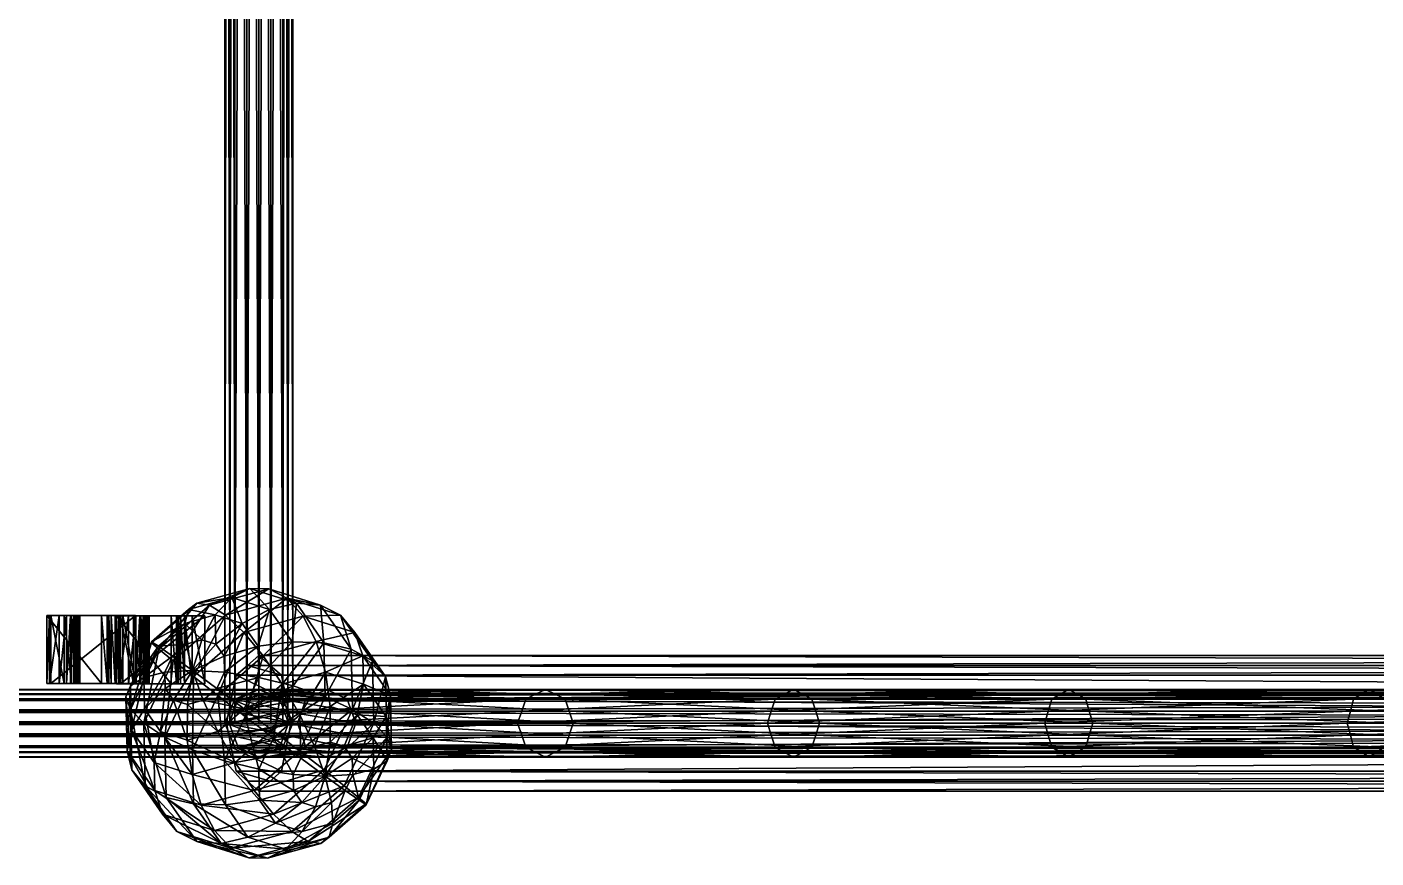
# Model space of a CAD drawing. Extents: x -12 to 200, y -2 to 100.
# Drawn here: x 11.5 to 31.38, y -1.99 to 10.26 of the extents above; entities that cross this region are included whole.
import ezdxf

# ---------------------------------------------------------------- set-up
doc = ezdxf.new("R2010")
doc.units = 0
doc.header["$MEASUREMENT"] = 0
for name, color, linetype in [('3õ', 7, 'CONTINUOUS'), ('DEFAULT', 7, 'CONTINUOUS'), ('´\xad.¯‗\xadÕþÛÓ', 7, 'CONTINUOUS'), ('´\xad.Ù¾¸Þ', 7, 'CONTINUOUS'), ('´\xad.‗.1', 7, 'CONTINUOUS'), ('´\xad.‗\xadÓÕÛ‗¯\xad.', 7, 'CONTINUOUS'), ('ÙÞÝ.±Ô\xa0þÞ', 7, 'CONTINUOUS'), ('ÙÞÝ_±Ô└┬5', 7, 'CONTINUOUS')]:
    doc.layers.add(name, color=color, linetype=linetype)

# ---------------------------------------------------------------- blocks, each defined once
blk = doc.blocks.new('3õG3')
at = {"layer": '3õ', "color": 18}
mesh = blk.add_polyface(dxfattribs=at)
corners = [(12.817, 1.582, 93.367), (13.623, 1.582, 92.974), (13.703, 1.582, 92.974), (13.703, 1.582, 95.769), (13.709, 1.582, 95.995), (13.727, 1.582, 96.116), (13.762, 1.582, 96.176), (13.823, 1.582, 96.221), (13.934, 1.582, 96.249), (14.121, 1.582, 96.262), (14.121, 1.582, 96.353), (12.876, 1.582, 96.353), (12.876, 1.582, 96.262), (13.069, 1.582, 96.25), (13.179, 1.582, 96.222), (13.237, 1.582, 96.18), (13.274, 1.582, 96.127), (13.294, 1.582, 96.007), (13.301, 1.582, 95.769), (13.301, 1.582, 93.982), (13.295, 1.582, 93.685), (13.276, 1.582, 93.518), (13.252, 1.582, 93.45), (13.214, 1.582, 93.403), (13.164, 1.582, 93.376), (13.105, 1.582, 93.367), (12.997, 1.582, 93.386), (12.854, 1.582, 93.442), (12.817, 0.582, 93.367), (13.623, 0.582, 92.974), (13.703, 0.582, 92.974), (13.703, 0.582, 95.769), (13.709, 0.582, 95.995), (13.727, 0.582, 96.116), (13.762, 0.582, 96.176), (13.823, 0.582, 96.221), (13.934, 0.582, 96.249), (14.121, 0.582, 96.262), (14.121, 0.582, 96.353), (12.876, 0.582, 96.353), (12.876, 0.582, 96.262), (13.069, 0.582, 96.25), (13.179, 0.582, 96.222), (13.237, 0.582, 96.18), (13.274, 0.582, 96.127), (13.294, 0.582, 96.007), (13.301, 0.582, 95.769), (13.301, 0.582, 93.982), (13.295, 0.582, 93.685), (13.276, 0.582, 93.518), (13.252, 0.582, 93.45), (13.214, 0.582, 93.403), (13.164, 0.582, 93.376), (13.105, 0.582, 93.367), (12.997, 0.582, 93.386), (12.854, 0.582, 93.442)]
mesh.append_faces([[corners[k] for k in face] for face in [(55, 29, 28), (29, 31, 30), (36, 38, 37), (38, 40, 39)]], dxfattribs={"vtx0": -1, "color": 18})
mesh.append_faces([[corners[k] for k in face] for face in [(54, 29, 55), (35, 38, 36), (53, 29, 54), (52, 29, 53), (34, 41, 35), (51, 29, 52), (33, 41, 34), (50, 29, 51), (49, 29, 50), (32, 42, 33), (48, 32, 49), (47, 32, 48), (46, 32, 47), (45, 32, 46)]], dxfattribs={"vtx0": -1, "vtx1": -1, "color": 18})
mesh.append_faces([[corners[k] for k in face] for face in [(7, 10, 13), (21, 1, 4), (35, 41, 38), (49, 32, 29)]], dxfattribs={"vtx0": -1, "vtx1": -1, "vtx2": -1, "color": 18})
mesh.append_faces([[corners[k] for k in face] for face in [(1, 3, 4), (10, 12, 13), (5, 13, 14), (4, 14, 15), (4, 15, 16), (4, 16, 17), (29, 32, 31), (38, 41, 40), (33, 42, 41), (32, 43, 42), (32, 44, 43), (32, 45, 44)]], dxfattribs={"vtx0": -1, "vtx2": -1, "color": 18})
mesh.append_faces([[corners[k] for k in face] for face in [(0, 27, 28), (55, 28, 27), (1, 0, 29), (28, 29, 0), (2, 1, 30), (29, 30, 1), (3, 2, 31), (30, 31, 2), (4, 3, 32), (31, 32, 3), (5, 4, 33), (32, 33, 4), (6, 5, 34), (33, 34, 5), (7, 6, 35), (34, 35, 6), (8, 7, 36), (35, 36, 7), (9, 8, 37), (36, 37, 8), (10, 9, 38), (37, 38, 9), (11, 10, 39), (38, 39, 10), (12, 11, 40), (39, 40, 11), (13, 12, 41), (40, 41, 12), (14, 13, 42), (41, 42, 13), (15, 14, 43), (42, 43, 14), (16, 15, 44), (43, 44, 15), (17, 16, 45), (44, 45, 16), (18, 17, 46), (45, 46, 17), (19, 18, 47), (46, 47, 18), (20, 19, 48), (47, 48, 19), (21, 20, 49), (48, 49, 20), (22, 21, 50), (49, 50, 21), (23, 22, 51), (50, 51, 22), (24, 23, 52), (51, 52, 23), (25, 24, 53), (52, 53, 24), (26, 25, 54), (53, 54, 25), (27, 26, 55), (54, 55, 26)]], dxfattribs={"vtx1": -1, "color": 18})
mesh.append_faces([[corners[k] for k in face] for face in [(26, 27, 1), (7, 8, 10), (25, 26, 1), (24, 25, 1), (6, 7, 13), (23, 24, 1), (5, 6, 13), (22, 23, 1), (21, 22, 1), (4, 5, 14), (20, 21, 4), (19, 20, 4), (18, 19, 4), (17, 18, 4)]], dxfattribs={"vtx1": -1, "vtx2": -1, "color": 18})
mesh.append_faces([[corners[k] for k in face] for face in [(27, 0, 1), (1, 2, 3), (8, 9, 10), (10, 11, 12)]], dxfattribs={"vtx2": -1, "color": 18})
blk = doc.blocks.new('´\xad.‗.1G2')
at = {"layer": '´\xad.‗.1', "color": 15}
mesh = blk.add_polyface(dxfattribs=at)
corners = [(11.794, 1.587, 60.875), (12.6, 1.587, 60.482), (12.68, 1.587, 60.482), (12.68, 1.587, 63.277), (12.686, 1.587, 63.503), (12.704, 1.587, 63.624), (12.739, 1.587, 63.684), (12.8, 1.587, 63.729), (12.911, 1.587, 63.758), (13.098, 1.587, 63.77), (13.098, 1.587, 63.861), (11.853, 1.587, 63.861), (11.853, 1.587, 63.77), (12.046, 1.587, 63.758), (12.155, 1.587, 63.73), (12.213, 1.587, 63.689), (12.251, 1.587, 63.635), (12.271, 1.587, 63.516), (12.278, 1.587, 63.277), (12.278, 1.587, 61.49), (12.271, 1.587, 61.193), (12.253, 1.587, 61.026), (12.229, 1.587, 60.958), (12.191, 1.587, 60.911), (12.141, 1.587, 60.884), (12.082, 1.587, 60.875), (11.974, 1.587, 60.894), (11.831, 1.587, 60.951), (11.794, 0.587, 60.875), (12.6, 0.587, 60.482), (12.68, 0.587, 60.482), (12.68, 0.587, 63.277), (12.686, 0.587, 63.503), (12.704, 0.587, 63.624), (12.739, 0.587, 63.684), (12.8, 0.587, 63.729), (12.911, 0.587, 63.758), (13.098, 0.587, 63.77), (13.098, 0.587, 63.861), (11.853, 0.587, 63.861), (11.853, 0.587, 63.77), (12.046, 0.587, 63.758), (12.155, 0.587, 63.73), (12.213, 0.587, 63.689), (12.251, 0.587, 63.635), (12.271, 0.587, 63.516), (12.278, 0.587, 63.277), (12.278, 0.587, 61.49), (12.271, 0.587, 61.193), (12.253, 0.587, 61.026), (12.229, 0.587, 60.958), (12.191, 0.587, 60.911), (12.141, 0.587, 60.884), (12.082, 0.587, 60.875), (11.974, 0.587, 60.894), (11.831, 0.587, 60.951)]
mesh.append_faces([[corners[k] for k in face] for face in [(55, 29, 28), (29, 31, 30), (36, 38, 37), (38, 40, 39)]], dxfattribs={"vtx0": -1, "color": 15})
mesh.append_faces([[corners[k] for k in face] for face in [(54, 29, 55), (35, 38, 36), (53, 29, 54), (52, 29, 53), (34, 41, 35), (51, 29, 52), (33, 41, 34), (50, 29, 51), (49, 29, 50), (32, 42, 33), (48, 32, 49), (47, 32, 48), (46, 32, 47), (45, 32, 46)]], dxfattribs={"vtx0": -1, "vtx1": -1, "color": 15})
mesh.append_faces([[corners[k] for k in face] for face in [(7, 10, 13), (21, 1, 4), (35, 41, 38), (49, 32, 29)]], dxfattribs={"vtx0": -1, "vtx1": -1, "vtx2": -1, "color": 15})
mesh.append_faces([[corners[k] for k in face] for face in [(1, 3, 4), (10, 12, 13), (5, 13, 14), (4, 14, 15), (4, 15, 16), (4, 16, 17), (29, 32, 31), (38, 41, 40), (33, 42, 41), (32, 43, 42), (32, 44, 43), (32, 45, 44)]], dxfattribs={"vtx0": -1, "vtx2": -1, "color": 15})
mesh.append_faces([[corners[k] for k in face] for face in [(0, 27, 28), (55, 28, 27), (1, 0, 29), (28, 29, 0), (2, 1, 30), (29, 30, 1), (3, 2, 31), (30, 31, 2), (4, 3, 32), (31, 32, 3), (5, 4, 33), (32, 33, 4), (6, 5, 34), (33, 34, 5), (7, 6, 35), (34, 35, 6), (8, 7, 36), (35, 36, 7), (9, 8, 37), (36, 37, 8), (10, 9, 38), (37, 38, 9), (11, 10, 39), (38, 39, 10), (12, 11, 40), (39, 40, 11), (13, 12, 41), (40, 41, 12), (14, 13, 42), (41, 42, 13), (15, 14, 43), (42, 43, 14), (16, 15, 44), (43, 44, 15), (17, 16, 45), (44, 45, 16), (18, 17, 46), (45, 46, 17), (19, 18, 47), (46, 47, 18), (20, 19, 48), (47, 48, 19), (21, 20, 49), (48, 49, 20), (22, 21, 50), (49, 50, 21), (23, 22, 51), (50, 51, 22), (24, 23, 52), (51, 52, 23), (25, 24, 53), (52, 53, 24), (26, 25, 54), (53, 54, 25), (27, 26, 55), (54, 55, 26)]], dxfattribs={"vtx1": -1, "color": 15})
mesh.append_faces([[corners[k] for k in face] for face in [(26, 27, 1), (7, 8, 10), (25, 26, 1), (24, 25, 1), (6, 7, 13), (23, 24, 1), (5, 6, 13), (22, 23, 1), (21, 22, 1), (4, 5, 14), (20, 21, 4), (19, 20, 4), (18, 19, 4), (17, 18, 4)]], dxfattribs={"vtx1": -1, "vtx2": -1, "color": 15})
mesh.append_faces([[corners[k] for k in face] for face in [(27, 0, 1), (1, 2, 3), (8, 9, 10), (10, 11, 12)]], dxfattribs={"vtx2": -1, "color": 15})

msp = doc.modelspace()

# ---------------------------------------------------------------- linework, layer by layer
at = {"layer": 'DEFAULT', "color": 18, "linetype": 'Continuous'}
for points in [[(14.916, 50), (14.916, 0)], [(14.916, 0), (14.916, 50)], [(100, 0), (0, 0)], [(14.916, 0), (14.916, 0)], [(75.518, 0), (14.916, 0)]]:
    msp.add_lwpolyline(points, dxfattribs=at)
at = {"layer": 'ÙÞÝ_±Ô└┬5', "color": 18, "linetype": 'Continuous', "extrusion": (0, 1, 0)}
msp.add_arc((-75.518, 82.62), 68.824, 180.022, 331.704, dxfattribs=at)

# ---------------------------------------------------------------- block references
at = {"layer": '3õ'}
msp.add_blockref('3õG3', (0, 0), dxfattribs=at)
at = {"layer": '´\xad.‗.1'}
msp.add_blockref('´\xad.‗.1G2', (0, 0), dxfattribs=at)

# ---------------------------------------------------------------- meshes
at = {"layer": '3õ', "color": 4}
mesh = msp.add_polyface(dxfattribs=at)
corners = [(100, 0), (0, 0), (100, 100), (0, 100)]
mesh.append_faces([[corners[k] for k in face] for face in [(0, 3, 1)]], dxfattribs={"vtx0": -1, "color": 4})
mesh.append_faces([[corners[k] for k in face] for face in [(0, 2, 3)]], dxfattribs={"vtx2": -1, "color": 4})
at = {"layer": '3õ', "color": 18}
mesh = msp.add_polyface(dxfattribs=at)
corners = [(100, 0.5), (100, 0.427, -0.177), (100, 0.354, -0.354), (100, 0.177, -0.427), (100, 0, -0.5), (100, -0.177, -0.427), (100, -0.354, -0.354), (100, -0.427, -0.177), (100, -0.5), (100, -0.427, 0.177), (100, -0.354, 0.354), (100, -0.177, 0.427), (100, 0, 0.5), (100, 0.177, 0.427), (100, 0.354, 0.354), (100, 0.427, 0.177), (0, 0.5), (0, 0.427, -0.177), (0, 0.354, -0.354), (0, 0.177, -0.427), (0, 0, -0.5), (0, -0.177, -0.427), (0, -0.354, -0.354), (0, -0.427, -0.177), (0, -0.5), (0, -0.427, 0.177), (0, -0.354, 0.354), (0, -0.177, 0.427), (0, 0, 0.5), (0, 0.177, 0.427), (0, 0.354, 0.354), (0, 0.427, 0.177)]
mesh.append_faces([[corners[k] for k in face] for face in [(0, 17, 1), (1, 18, 2), (2, 19, 3), (3, 20, 4), (4, 21, 5), (5, 22, 6), (6, 23, 7), (7, 24, 8), (8, 25, 9), (9, 26, 10), (10, 27, 11), (11, 28, 12), (12, 29, 13), (13, 30, 14), (14, 31, 15), (15, 16, 0)]], dxfattribs={"vtx0": -1, "color": 18})
mesh.append_faces([[corners[k] for k in face] for face in [(0, 16, 17), (1, 17, 18), (2, 18, 19), (3, 19, 20), (4, 20, 21), (5, 21, 22), (6, 22, 23), (7, 23, 24), (8, 24, 25), (9, 25, 26), (10, 26, 27), (11, 27, 28), (12, 28, 29), (13, 29, 30), (14, 30, 31), (15, 31, 16)]], dxfattribs={"vtx2": -1, "color": 18})
at = {"layer": '3õ', "color": 80}
mesh = msp.add_polyface(dxfattribs=at)
corners = [(100, 0), (100, 0, 100), (0, 0), (0, 0, 100)]
mesh.append_faces([[corners[k] for k in face] for face in [(0, 3, 1)]], dxfattribs={"vtx0": -1, "color": 80})
mesh.append_faces([[corners[k] for k in face] for face in [(0, 2, 3)]], dxfattribs={"vtx2": -1, "color": 80})
at = {"layer": '´\xad.¯‗\xadÕþÛÓ', "color": 15}
mesh = msp.add_polyface(dxfattribs=at)
corners = [(15.39, 0, 49.119), (15.321, -0.354, 49.248), (15.251, -0.707, 49.377), (15.084, -0.854, 49.689), (14.916, -1, 50), (14.748, -0.854, 50.311), (14.581, -0.707, 50.623), (14.511, -0.354, 50.752), (14.442, 0, 50.881), (14.511, 0.354, 50.752), (14.581, 0.707, 50.623), (14.748, 0.854, 50.311), (14.916, 1, 50), (15.084, 0.854, 49.689), (15.251, 0.707, 49.377), (15.321, 0.354, 49.248)]
mesh.append_faces([[corners[k] for k in face] for face in [(13, 11, 14), (14, 10, 15), (15, 9, 0), (0, 8, 1), (1, 7, 2), (2, 6, 3)]], dxfattribs={"vtx0": -1, "vtx1": -1, "color": 15})
mesh.append_faces([[corners[k] for k in face] for face in [(12, 11, 13)]], dxfattribs={"vtx1": -1, "color": 15})
mesh.append_faces([[corners[k] for k in face] for face in [(11, 10, 14), (10, 9, 15), (9, 8, 0), (8, 7, 1), (7, 6, 2), (6, 5, 3)]], dxfattribs={"vtx1": -1, "vtx2": -1, "color": 15})
mesh.append_faces([[corners[k] for k in face] for face in [(5, 4, 3)]], dxfattribs={"vtx2": -1, "color": 15})
mesh = msp.add_polyface(dxfattribs=at)
corners = [(75.992, 0, 81.739), (75.923, -0.354, 81.868), (75.854, -0.707, 81.997), (75.686, -0.854, 82.308), (75.518, -1, 82.62), (75.351, -0.854, 82.931), (75.183, -0.707, 83.242), (75.114, -0.354, 83.371), (75.044, 0, 83.5), (75.114, 0.354, 83.371), (75.183, 0.707, 83.242), (75.351, 0.854, 82.931), (75.518, 1, 82.62), (75.686, 0.854, 82.308), (75.854, 0.707, 81.997), (75.923, 0.354, 81.868), (15.39, 0, 49.119), (15.321, -0.354, 49.248), (15.251, -0.707, 49.377), (15.084, -0.854, 49.689), (14.916, -1, 50), (14.748, -0.854, 50.311), (14.581, -0.707, 50.623), (14.511, -0.354, 50.752), (14.442, 0, 50.881), (14.511, 0.354, 50.752), (14.581, 0.707, 50.623), (14.748, 0.854, 50.311), (14.916, 1, 50), (15.084, 0.854, 49.689), (15.251, 0.707, 49.377), (15.321, 0.354, 49.248)]
mesh.append_faces([[corners[k] for k in face] for face in [(0, 17, 1), (1, 18, 2), (2, 19, 3), (3, 20, 4), (4, 21, 5), (5, 22, 6), (6, 23, 7), (7, 24, 8), (8, 25, 9), (9, 26, 10), (10, 27, 11), (11, 28, 12), (12, 29, 13), (13, 30, 14), (14, 31, 15), (15, 16, 0)]], dxfattribs={"vtx0": -1, "color": 15})
mesh.append_faces([[corners[k] for k in face] for face in [(0, 16, 17), (1, 17, 18), (2, 18, 19), (3, 19, 20), (4, 20, 21), (5, 21, 22), (6, 22, 23), (7, 23, 24), (8, 24, 25), (9, 25, 26), (10, 26, 27), (11, 27, 28), (12, 28, 29), (13, 29, 30), (14, 30, 31), (15, 31, 16)]], dxfattribs={"vtx2": -1, "color": 15})
at = {"layer": '´\xad.Ù¾¸Þ', "color": 18}
mesh = msp.add_polyface(dxfattribs=at)
corners = [(14.916, 0, 49.5), (14.739, 0, 49.573), (14.562, 0, 49.646), (14.489, 0, 49.823), (14.416, 0, 50), (14.489, 0, 50.177), (14.562, 0, 50.354), (14.739, 0, 50.427), (14.916, 0, 50.5), (15.093, 0, 50.427), (15.27, 0, 50.354), (15.343, 0, 50.177), (15.416, 0, 50), (15.343, 0, 49.823), (15.27, 0, 49.646), (15.093, 0, 49.573), (14.916, 50, 49.5), (14.739, 50, 49.573), (14.562, 50, 49.646), (14.489, 50, 49.823), (14.416, 50, 50), (14.489, 50, 50.177), (14.562, 50, 50.354), (14.739, 50, 50.427), (14.916, 50, 50.5), (15.093, 50, 50.427), (15.27, 50, 50.354), (15.343, 50, 50.177), (15.416, 50, 50), (15.343, 50, 49.823), (15.27, 50, 49.646), (15.093, 50, 49.573)]
mesh.append_faces([[corners[k] for k in face] for face in [(0, 17, 1), (1, 18, 2), (2, 19, 3), (3, 20, 4), (4, 21, 5), (5, 22, 6), (6, 23, 7), (7, 24, 8), (8, 25, 9), (9, 26, 10), (10, 27, 11), (11, 28, 12), (12, 29, 13), (13, 30, 14), (14, 31, 15), (15, 16, 0)]], dxfattribs={"vtx0": -1, "color": 18})
mesh.append_faces([[corners[k] for k in face] for face in [(0, 16, 17), (1, 17, 18), (2, 18, 19), (3, 19, 20), (4, 20, 21), (5, 21, 22), (6, 22, 23), (7, 23, 24), (8, 24, 25), (9, 25, 26), (10, 26, 27), (11, 27, 28), (12, 28, 29), (13, 29, 30), (14, 30, 31), (15, 31, 16)]], dxfattribs={"vtx2": -1, "color": 18})
mesh = msp.add_polyface(dxfattribs=at)
corners = [(14.916, 0, 49.5), (14.739, 0, 49.573), (14.562, 0, 49.646), (14.489, 0, 49.823), (14.416, 0, 50), (14.489, 0, 50.177), (14.562, 0, 50.354), (14.739, 0, 50.427), (14.916, 0, 50.5), (15.093, 0, 50.427), (15.27, 0, 50.354), (15.343, 0, 50.177), (15.416, 0, 50), (15.343, 0, 49.823), (15.27, 0, 49.646), (15.093, 0, 49.573)]
mesh.append_faces([[corners[k] for k in face] for face in [(9, 7, 8)]], dxfattribs={"vtx0": -1, "color": 18})
mesh.append_faces([[corners[k] for k in face] for face in [(10, 6, 9), (11, 5, 10), (12, 4, 11), (13, 3, 12), (14, 2, 13), (15, 1, 14)]], dxfattribs={"vtx0": -1, "vtx1": -1, "color": 18})
mesh.append_faces([[corners[k] for k in face] for face in [(9, 6, 7), (10, 5, 6), (11, 4, 5), (12, 3, 4), (13, 2, 3), (14, 1, 2)]], dxfattribs={"vtx0": -1, "vtx2": -1, "color": 18})
mesh.append_faces([[corners[k] for k in face] for face in [(15, 0, 1)]], dxfattribs={"vtx2": -1, "color": 18})
at = {"layer": '´\xad.‗.1', "color": 15}
mesh = msp.add_polyface(dxfattribs=at)
corners = [(13.937, 0.779, 51.561), (13.937, 0.779, 51.561), (14.404, 0.991, 51.66), (14.409, 0.752, 51.783), (14.906, 1.135, 51.647), (14.916, 0.674, 51.883), (13.937, 0.779, 51.561), (14.283, 1.165, 51.497), (14.671, 1.472, 51.332), (15.076, 1.679, 51.075), (14.078, 1.229, 51.337), (14.275, 1.596, 51.022), (14.517, 1.853, 50.637), (14.785, 1.985, 50.209), (13.824, 1.472, 50.8), (13.878, 1.679, 50.324), (14.003, 1.771, 49.825), (14.19, 1.743, 49.339), (15.062, 1.981, 49.767), (14.427, 1.595, 48.897), (15.33, 1.842, 49.34), (14.697, 1.339, 48.531), (13.655, 0.921, 48.75), (13.952, 0.688, 48.389), (14.313, 0.408, 48.137), (14.982, 0.992, 48.265), (14.716, 0.101, 48.013), (13.937, 0.779, 51.561), (13.937, 0.779, 51.561), (14.297, 0.514, 51.831), (14.097, 0.339, 51.793), (14.699, 0.214, 51.977)]
mesh.append_faces([[corners[k] for k in face] for face in [(0, 2, 3), (3, 4, 5), (1, 7, 2), (2, 8, 4), (6, 10, 7), (7, 11, 8), (8, 12, 9), (10, 14, 11), (11, 15, 12), (12, 16, 13), (13, 17, 18), (17, 22, 19), (19, 23, 21), (21, 24, 25), (27, 29, 30), (28, 3, 29), (29, 5, 31)]], dxfattribs={"vtx0": -1, "color": 15})
mesh.append_faces([[corners[k] for k in face] for face in [(0, 1, 2), (3, 2, 4), (1, 6, 7), (2, 7, 8), (4, 8, 9), (7, 10, 11), (8, 11, 12), (9, 12, 13), (11, 14, 15), (12, 15, 16), (13, 16, 17), (18, 17, 19), (20, 19, 21), (19, 22, 23), (21, 23, 24), (25, 24, 26), (27, 28, 29), (28, 0, 3), (29, 3, 5)]], dxfattribs={"vtx2": -1, "color": 15})
mesh = msp.add_polyface(dxfattribs=at)
corners = [(14.916, 0.674, 51.883), (14.906, 1.135, 51.647), (15.408, 1.202, 51.521), (15.422, 0.551, 51.855), (15.877, 1.187, 51.291), (15.894, 0.389, 51.7), (16.28, 1.091, 50.974), (16.299, 0.202, 51.43), (16.59, 0.921, 50.59), (15.076, 1.679, 51.075), (15.471, 1.771, 50.745), (15.827, 1.743, 50.365), (16.121, 1.595, 49.96), (16.334, 1.339, 49.557), (16.786, 0.688, 50.166), (16.449, 0.992, 49.185), (16.855, 0.408, 49.731), (16.46, 0.577, 48.868), (14.785, 1.985, 50.209), (15.062, 1.981, 49.767), (15.33, 1.842, 49.34), (15.569, 1.578, 48.959), (15.763, 1.206, 48.648), (15.9, 0.752, 48.43), (14.427, 1.595, 48.897), (14.697, 1.339, 48.531), (14.982, 0.992, 48.265), (15.262, 0.577, 48.117)]
mesh.append_faces([[corners[k] for k in face] for face in [(0, 2, 3), (3, 4, 5), (5, 6, 7), (1, 9, 2), (2, 10, 4), (4, 11, 6), (6, 12, 8), (8, 13, 14), (14, 15, 16), (9, 18, 10), (10, 19, 11), (11, 20, 12), (12, 21, 13), (13, 22, 15), (15, 23, 17), (19, 24, 20), (20, 25, 21), (21, 26, 22), (22, 27, 23)]], dxfattribs={"vtx0": -1, "color": 15})
mesh.append_faces([[corners[k] for k in face] for face in [(0, 1, 2), (3, 2, 4), (5, 4, 6), (7, 6, 8), (2, 9, 10), (4, 10, 11), (6, 11, 12), (8, 12, 13), (14, 13, 15), (16, 15, 17), (10, 18, 19), (11, 19, 20), (12, 20, 21), (13, 21, 22), (15, 22, 23), (21, 25, 26), (22, 26, 27)]], dxfattribs={"vtx2": -1, "color": 15})
mesh = msp.add_polyface(dxfattribs=at)
corners = [(13.937, 0.779, 51.561), (13.937, 0.779, 51.561), (14.078, 1.229, 51.337), (13.937, 0.779, 51.561), (13.844, 1.165, 51.222), (13.824, 1.472, 50.8), (13.937, 0.779, 51.561), (13.645, 0.991, 51.184), (13.438, 1.135, 50.727), (13.333, 1.202, 50.22), (13.878, 1.679, 50.324), (13.335, 1.187, 49.698), (14.003, 1.771, 49.825), (13.445, 1.091, 49.197), (14.19, 1.743, 49.339), (13.655, 0.921, 48.75), (13.937, 0.779, 51.561), (13.532, 0.752, 51.233), (13.221, 0.674, 50.82), (13.026, 0.551, 50.352), (12.959, 0.389, 49.86), (13.026, 0.202, 49.378), (13.221, 0, 48.938), (13.532, -0.202, 48.57), (13.952, 0.688, 48.389), (13.937, 0.779, 51.561), (13.537, 0.514, 51.355), (13.231, 0.214, 51.057), (13.937, 0.779, 51.561), (13.659, 0.339, 51.518), (13.937, 0.779, 51.561), (13.864, 0.276, 51.678), (13.937, 0.779, 51.561), (14.097, 0.339, 51.793)]
mesh.append_faces([[corners[k] for k in face] for face in [(1, 4, 2), (3, 7, 4), (4, 8, 5), (5, 9, 10), (10, 11, 12), (12, 13, 14), (6, 17, 7), (7, 18, 8), (8, 19, 9), (9, 20, 11), (11, 21, 13), (13, 22, 15), (15, 23, 24), (16, 26, 17), (17, 27, 18), (25, 29, 26), (30, 33, 31)]], dxfattribs={"vtx0": -1, "color": 15})
mesh.append_faces([[corners[k] for k in face] for face in [(0, 1, 2), (1, 3, 4), (2, 4, 5), (3, 6, 7), (4, 7, 8), (5, 8, 9), (10, 9, 11), (12, 11, 13), (14, 13, 15), (6, 16, 17), (7, 17, 18), (8, 18, 19), (9, 19, 20), (11, 20, 21), (16, 25, 26), (17, 26, 27), (25, 28, 29), (28, 30, 31), (30, 32, 33)]], dxfattribs={"vtx2": -1, "color": 15})
mesh = msp.add_polyface(dxfattribs=at)
corners = [(13.445, 1.091, 49.197), (13.026, 0.202, 49.378), (13.221, 0, 48.938), (13.655, 0.921, 48.75), (13.532, -0.202, 48.57), (13.952, 0.688, 48.389), (13.938, -0.389, 48.3), (14.313, 0.408, 48.137), (14.41, -0.551, 48.145), (14.716, 0.101, 48.013), (14.916, -0.674, 48.117), (15.133, -0.214, 48.023), (13.221, 0.674, 50.82), (13.231, 0.214, 51.057), (13.04, -0.101, 50.686), (13.026, 0.551, 50.352), (12.977, -0.408, 50.269), (12.959, 0.389, 49.86), (13.045, -0.688, 49.834), (13.242, -0.921, 49.41), (13.552, -1.091, 49.026), (13.537, 0.514, 51.355), (13.659, 0.339, 51.518), (13.466, -0.123, 51.372), (13.372, -0.577, 51.132), (13.383, -0.992, 50.815), (13.937, 0.779, 51.561), (13.864, 0.276, 51.678), (13.862, -0.247, 51.682), (13.932, -0.752, 51.57), (14.097, 0.339, 51.793), (14.313, -0.123, 51.903), (14.57, -0.577, 51.883), (14.297, 0.514, 51.831), (14.699, 0.214, 51.977), (15.115, -0.101, 51.987)]
mesh.append_faces([[corners[k] for k in face] for face in [(5, 6, 7), (7, 8, 9), (9, 10, 11), (12, 14, 15), (15, 16, 17), (17, 18, 1), (1, 19, 2), (2, 20, 4), (21, 23, 13), (13, 24, 14), (14, 25, 16), (26, 27, 22), (22, 28, 23), (23, 29, 24), (27, 31, 28), (28, 32, 29), (30, 34, 31), (31, 35, 32)]], dxfattribs={"vtx0": -1, "color": 15})
mesh.append_faces([[corners[k] for k in face] for face in [(0, 1, 2), (3, 2, 4), (5, 4, 6), (7, 6, 8), (9, 8, 10), (12, 13, 14), (15, 14, 16), (17, 16, 18), (1, 18, 19), (21, 22, 23), (13, 23, 24), (14, 24, 25), (22, 27, 28), (23, 28, 29), (27, 30, 31), (28, 31, 32), (30, 33, 34), (31, 34, 35)]], dxfattribs={"vtx2": -1, "color": 15})
mesh = msp.add_polyface(dxfattribs=at)
corners = [(16.299, 0.202, 51.43), (16.59, 0.921, 50.59), (16.61, 0, 51.062), (16.786, 0.688, 50.166), (16.806, -0.202, 50.622), (16.855, 0.408, 49.731), (16.873, -0.389, 50.14), (16.792, 0.101, 49.314), (16.806, -0.551, 49.648), (16.601, -0.214, 48.943), (16.46, 0.577, 48.868), (16.366, 0.123, 48.628), (16.173, -0.339, 48.482), (16.294, -0.514, 48.645), (15.9, 0.752, 48.43), (15.97, 0.247, 48.318), (15.968, -0.276, 48.322), (15.262, 0.577, 48.117), (15.519, 0.123, 48.097), (15.735, -0.339, 48.207), (15.894, -0.779, 48.439), (14.982, 0.992, 48.265), (14.716, 0.101, 48.013), (15.133, -0.214, 48.023), (15.535, -0.514, 48.169), (14.57, -0.577, 51.883), (15.115, -0.101, 51.987), (15.518, -0.408, 51.863), (14.699, 0.214, 51.977), (14.916, 0.674, 51.883), (15.422, 0.551, 51.855), (15.894, 0.389, 51.7), (15.88, -0.688, 51.611), (16.177, -0.921, 51.25)]
mesh.append_faces([[corners[k] for k in face] for face in [(0, 1, 2), (2, 3, 4), (4, 5, 6), (6, 7, 8), (5, 10, 7), (7, 11, 9), (9, 12, 13), (10, 15, 11), (11, 16, 12), (14, 18, 15), (15, 19, 16), (21, 22, 17), (17, 23, 18), (18, 24, 19), (28, 30, 26), (26, 31, 27), (27, 0, 32)]], dxfattribs={"vtx0": -1, "color": 15})
mesh.append_faces([[corners[k] for k in face] for face in [(2, 1, 3), (4, 3, 5), (6, 5, 7), (8, 7, 9), (7, 10, 11), (9, 11, 12), (10, 14, 15), (11, 15, 16), (14, 17, 18), (15, 18, 19), (16, 19, 20), (17, 22, 23), (18, 23, 24), (25, 26, 27), (28, 29, 30), (26, 30, 31), (27, 31, 0), (32, 0, 2), (33, 2, 4)]], dxfattribs={"vtx2": -1, "color": 15})
mesh = msp.add_polyface(dxfattribs=at)
corners = [(13.221, 0, 48.938), (13.242, -0.921, 49.41), (13.552, -1.091, 49.026), (13.532, -0.202, 48.57), (13.955, -1.187, 48.709), (13.938, -0.389, 48.3), (14.424, -1.202, 48.479), (14.41, -0.551, 48.145), (14.926, -1.135, 48.353), (14.916, -0.674, 48.117), (12.977, -0.408, 50.269), (13.383, -0.992, 50.815), (13.498, -1.339, 50.443), (13.045, -0.688, 49.834), (13.71, -1.595, 50.04), (14.005, -1.743, 49.635), (14.361, -1.771, 49.255), (14.755, -1.679, 48.925), (15.161, -1.472, 48.668), (13.372, -0.577, 51.132), (13.932, -0.752, 51.57), (14.068, -1.206, 51.352), (14.263, -1.578, 51.041), (14.502, -1.842, 50.66), (14.77, -1.981, 50.233), (15.047, -1.985, 49.791), (15.315, -1.853, 49.363), (14.57, -0.577, 51.883), (14.85, -0.992, 51.735), (15.135, -1.339, 51.469), (15.405, -1.595, 51.103)]
mesh.append_faces([[corners[k] for k in face] for face in [(3, 4, 5), (5, 6, 7), (7, 8, 9), (10, 12, 13), (13, 14, 1), (1, 15, 2), (2, 16, 4), (4, 17, 6), (6, 18, 8), (19, 21, 11), (11, 22, 12), (12, 23, 14), (14, 24, 15), (15, 25, 16), (16, 26, 17), (20, 28, 21), (21, 29, 22), (22, 30, 23)]], dxfattribs={"vtx0": -1, "color": 15})
mesh.append_faces([[corners[k] for k in face] for face in [(0, 1, 2), (3, 2, 4), (5, 4, 6), (7, 6, 8), (10, 11, 12), (13, 12, 14), (1, 14, 15), (2, 15, 16), (4, 16, 17), (6, 17, 18), (19, 20, 21), (11, 21, 22), (12, 22, 23), (14, 23, 24), (15, 24, 25), (16, 25, 26), (20, 27, 28), (21, 28, 29)]], dxfattribs={"vtx2": -1, "color": 15})
mesh = msp.add_polyface(dxfattribs=at)
corners = [(16.806, -0.551, 49.648), (16.601, -0.214, 48.943), (16.611, -0.674, 49.18), (16.294, -0.514, 48.645), (16.3, -0.752, 48.767), (15.894, -0.779, 48.439), (15.894, -0.779, 48.439), (16.173, -0.339, 48.482), (15.894, -0.779, 48.439), (15.968, -0.276, 48.322), (15.894, -0.779, 48.439), (15.894, -0.779, 48.439), (15.557, -1.596, 48.978), (16.008, -1.472, 49.2), (15.988, -1.165, 48.778), (15.754, -1.229, 48.663), (15.894, -0.779, 48.439), (15.894, -0.779, 48.439), (15.405, -1.595, 51.103), (16.177, -0.921, 51.25), (16.387, -1.091, 50.803), (15.642, -1.743, 50.661), (16.497, -1.187, 50.302), (15.829, -1.771, 50.175), (16.499, -1.202, 49.78), (15.954, -1.679, 49.676), (16.394, -1.135, 49.273), (16.187, -0.991, 48.816), (15.894, -0.779, 48.439), (15.88, -0.688, 51.611), (16.61, 0, 51.062), (16.806, -0.202, 50.622), (16.873, -0.389, 50.14)]
mesh.append_faces([[corners[k] for k in face] for face in [(0, 1, 2), (2, 3, 4), (4, 5, 6), (3, 8, 5), (7, 10, 8), (9, 11, 10), (15, 16, 17), (21, 22, 23), (23, 24, 25), (25, 26, 13), (13, 27, 14), (14, 28, 16), (29, 30, 19), (19, 31, 20), (20, 32, 22), (22, 0, 24), (24, 2, 26), (26, 4, 27), (27, 6, 28)]], dxfattribs={"vtx0": -1, "color": 15})
mesh.append_faces([[corners[k] for k in face] for face in [(2, 1, 3), (4, 3, 5), (3, 7, 8), (7, 9, 10), (12, 13, 14), (15, 14, 16), (18, 19, 20), (21, 20, 22), (23, 22, 24), (25, 24, 26), (13, 26, 27), (14, 27, 28), (20, 31, 32), (22, 32, 0), (24, 0, 2), (26, 2, 4), (27, 4, 6)]], dxfattribs={"vtx2": -1, "color": 15})
mesh = msp.add_polyface(dxfattribs=at)
corners = [(15.735, -0.339, 48.207), (15.535, -0.514, 48.169), (15.894, -0.779, 48.439), (15.894, -0.779, 48.439), (15.133, -0.214, 48.023), (14.916, -0.674, 48.117), (15.423, -0.752, 48.217), (15.894, -0.779, 48.439), (14.926, -1.135, 48.353), (15.428, -0.991, 48.34), (15.894, -0.779, 48.439), (15.161, -1.472, 48.668), (15.549, -1.165, 48.503), (15.894, -0.779, 48.439), (14.755, -1.679, 48.925), (15.315, -1.853, 49.363), (15.557, -1.596, 48.978), (15.754, -1.229, 48.663), (15.894, -0.779, 48.439), (14.263, -1.578, 51.041), (15.135, -1.339, 51.469), (15.405, -1.595, 51.103), (14.502, -1.842, 50.66), (15.642, -1.743, 50.661), (14.77, -1.981, 50.233), (15.829, -1.771, 50.175), (15.047, -1.985, 49.791), (15.954, -1.679, 49.676), (16.008, -1.472, 49.2), (15.988, -1.165, 48.778), (14.57, -0.577, 51.883), (15.518, -0.408, 51.863), (14.85, -0.992, 51.735), (15.88, -0.688, 51.611), (16.177, -0.921, 51.25), (16.387, -1.091, 50.803)]
mesh.append_faces([[corners[k] for k in face] for face in [(0, 2, 3), (4, 6, 1), (1, 7, 2), (5, 9, 6), (6, 10, 7), (8, 12, 9), (9, 13, 10), (14, 16, 11), (11, 17, 12), (12, 18, 13), (22, 23, 24), (24, 25, 26), (26, 27, 15), (15, 28, 16), (16, 29, 17), (30, 31, 32), (32, 33, 20), (20, 34, 21), (21, 35, 23)]], dxfattribs={"vtx0": -1, "color": 15})
mesh.append_faces([[corners[k] for k in face] for face in [(0, 1, 2), (4, 5, 6), (1, 6, 7), (5, 8, 9), (6, 9, 10), (8, 11, 12), (9, 12, 13), (14, 15, 16), (11, 16, 17), (12, 17, 18), (19, 20, 21), (22, 21, 23), (24, 23, 25), (26, 25, 27), (15, 27, 28), (32, 31, 33), (20, 33, 34)]], dxfattribs={"vtx2": -1, "color": 15})
at = {"layer": '´\xad.‗\xadÓÕÛ‗¯\xad.', "color": 18}
mesh = msp.add_polyface(dxfattribs=at)
corners = [(14.918, 0.5, 49.996), (15.073, 0.427, 50.082), (15.227, 0.354, 50.168), (15.291, 0.177, 50.203), (15.355, 0, 50.239), (15.291, -0.177, 50.203), (15.227, -0.354, 50.168), (15.073, -0.427, 50.082), (14.918, -0.5, 49.996), (14.764, -0.427, 49.909), (14.61, -0.354, 49.823), (14.546, -0.177, 49.788), (14.482, 0, 49.752), (14.546, 0.177, 49.788), (14.61, 0.354, 49.823), (14.764, 0.427, 49.909)]
mesh.append_faces([[corners[k] for k in face] for face in [(9, 7, 8)]], dxfattribs={"vtx0": -1, "color": 18})
mesh.append_faces([[corners[k] for k in face] for face in [(10, 6, 9), (11, 5, 10), (12, 4, 11), (13, 3, 12), (14, 2, 13), (15, 1, 14)]], dxfattribs={"vtx0": -1, "vtx1": -1, "color": 18})
mesh.append_faces([[corners[k] for k in face] for face in [(9, 6, 7), (10, 5, 6), (11, 4, 5), (12, 3, 4), (13, 2, 3), (14, 1, 2)]], dxfattribs={"vtx0": -1, "vtx2": -1, "color": 18})
mesh.append_faces([[corners[k] for k in face] for face in [(15, 0, 1)]], dxfattribs={"vtx2": -1, "color": 18})
mesh = msp.add_polyface(dxfattribs=at)
corners = [(14.918, 0.5, 49.996), (15.915, 0.5, 48.208), (16.067, 0.427, 48.299), (15.073, 0.427, 50.082), (16.219, 0.354, 48.389), (15.227, 0.354, 50.168), (16.282, 0.177, 48.427), (15.291, 0.177, 50.203), (16.345, 0, 48.464), (15.355, 0, 50.239), (16.282, -0.177, 48.427), (15.291, -0.177, 50.203), (16.219, -0.354, 48.389), (15.227, -0.354, 50.168), (16.067, -0.427, 48.299), (15.073, -0.427, 50.082), (15.915, -0.5, 48.208), (14.918, -0.5, 49.996), (15.763, -0.427, 48.117), (14.764, -0.427, 49.909), (15.612, -0.354, 48.027), (14.61, -0.354, 49.823), (15.549, -0.177, 47.989), (14.546, -0.177, 49.788), (15.486, 0, 47.952), (14.482, 0, 49.752), (15.549, 0.177, 47.989), (14.546, 0.177, 49.788), (15.612, 0.354, 48.027), (14.61, 0.354, 49.823), (15.763, 0.427, 48.117), (14.764, 0.427, 49.909), (19.141, 0.5, 43.144), (19.286, 0.427, 43.246), (19.431, 0.354, 43.347), (19.491, 0.177, 43.389), (19.551, 0, 43.431), (19.491, -0.177, 43.389), (19.431, -0.354, 43.347), (19.286, -0.427, 43.246), (19.141, -0.5, 43.144), (18.996, -0.427, 43.043), (18.851, -0.354, 42.941), (18.791, -0.177, 42.899), (18.731, 0, 42.857), (18.791, 0.177, 42.899), (18.851, 0.354, 42.941), (18.996, 0.427, 43.043)]
mesh.append_faces([[corners[k] for k in face] for face in [(0, 2, 3), (3, 4, 5), (5, 6, 7), (7, 8, 9), (9, 10, 11), (11, 12, 13), (13, 14, 15), (15, 16, 17), (17, 18, 19), (19, 20, 21), (21, 22, 23), (23, 24, 25), (25, 26, 27), (27, 28, 29), (29, 30, 31), (31, 1, 0), (1, 33, 2), (2, 34, 4), (4, 35, 6), (6, 36, 8), (8, 37, 10), (10, 38, 12), (12, 39, 14), (14, 40, 16), (16, 41, 18), (18, 42, 20), (20, 43, 22), (22, 44, 24), (24, 45, 26), (26, 46, 28), (28, 47, 30), (30, 32, 1)]], dxfattribs={"vtx0": -1, "color": 18})
mesh.append_faces([[corners[k] for k in face] for face in [(0, 1, 2), (3, 2, 4), (5, 4, 6), (7, 6, 8), (9, 8, 10), (11, 10, 12), (13, 12, 14), (15, 14, 16), (17, 16, 18), (19, 18, 20), (21, 20, 22), (23, 22, 24), (25, 24, 26), (27, 26, 28), (29, 28, 30), (31, 30, 1), (1, 32, 33), (2, 33, 34), (4, 34, 35), (10, 37, 38), (12, 38, 39), (14, 39, 40), (16, 40, 41), (18, 41, 42), (20, 42, 43), (22, 43, 44), (24, 44, 45), (26, 45, 46), (28, 46, 47), (30, 47, 32)]], dxfattribs={"vtx2": -1, "color": 18})
mesh = msp.add_polyface(dxfattribs=at)
corners = [(16.282, 0.177, 48.427), (19.491, 0.177, 43.389), (19.551, 0, 43.431), (16.345, 0, 48.464), (19.491, -0.177, 43.389), (19.141, 0.5, 43.144), (22.796, 0.5, 38.381), (22.932, 0.427, 38.494), (19.286, 0.427, 43.246), (23.067, 0.354, 38.608), (19.431, 0.354, 43.347), (23.124, 0.177, 38.655), (23.18, 0, 38.702), (23.124, -0.177, 38.655), (23.067, -0.354, 38.608), (19.431, -0.354, 43.347), (22.932, -0.427, 38.494), (19.286, -0.427, 43.246), (22.796, -0.5, 38.381), (19.141, -0.5, 43.144), (22.661, -0.427, 38.267), (18.996, -0.427, 43.043), (22.525, -0.354, 38.153), (18.851, -0.354, 42.941), (22.469, -0.177, 38.106), (18.791, -0.177, 42.899), (22.413, 0, 38.059), (18.731, 0, 42.857), (22.469, 0.177, 38.106), (18.791, 0.177, 42.899), (22.525, 0.354, 38.153), (18.851, 0.354, 42.941), (22.661, 0.427, 38.267), (18.996, 0.427, 43.043), (26.853, 0.5, 33.954), (26.978, 0.427, 34.079), (27.103, 0.354, 34.204), (27.155, 0.177, 34.256), (27.207, 0, 34.308), (27.155, -0.177, 34.256), (27.103, -0.354, 34.204), (26.978, -0.427, 34.079), (26.853, -0.5, 33.954), (26.728, -0.427, 33.829), (26.602, -0.354, 33.704), (26.551, -0.177, 33.652), (26.499, 0, 33.6), (26.551, 0.177, 33.652), (26.602, 0.354, 33.704), (26.728, 0.427, 33.829)]
mesh.append_faces([[corners[k] for k in face] for face in [(5, 7, 8), (8, 9, 10), (10, 11, 1), (1, 12, 2), (2, 13, 4), (4, 14, 15), (15, 16, 17), (17, 18, 19), (19, 20, 21), (21, 22, 23), (23, 24, 25), (25, 26, 27), (27, 28, 29), (29, 30, 31), (31, 32, 33), (33, 6, 5), (6, 35, 7), (7, 36, 9), (9, 37, 11), (11, 38, 12), (12, 39, 13), (13, 40, 14), (14, 41, 16), (16, 42, 18), (18, 43, 20), (20, 44, 22), (22, 45, 24), (24, 46, 26), (26, 47, 28), (28, 48, 30), (30, 49, 32), (32, 34, 6)]], dxfattribs={"vtx0": -1, "color": 18})
mesh.append_faces([[corners[k] for k in face] for face in [(0, 1, 2), (3, 2, 4), (5, 6, 7), (8, 7, 9), (10, 9, 11), (1, 11, 12), (2, 12, 13), (4, 13, 14), (15, 14, 16), (17, 16, 18), (19, 18, 20), (21, 20, 22), (23, 22, 24), (25, 24, 26), (27, 26, 28), (29, 28, 30), (31, 30, 32), (33, 32, 6), (6, 34, 35), (7, 35, 36), (14, 40, 41), (16, 41, 42), (18, 42, 43), (20, 43, 44), (22, 44, 45), (24, 45, 46), (26, 46, 47), (28, 47, 48), (30, 48, 49), (32, 49, 34)]], dxfattribs={"vtx2": -1, "color": 18})
mesh = msp.add_polyface(dxfattribs=at)
corners = [(23.067, 0.354, 38.608), (27.103, 0.354, 34.204), (27.155, 0.177, 34.256), (23.124, 0.177, 38.655), (27.207, 0, 34.308), (23.18, 0, 38.702), (27.155, -0.177, 34.256), (23.124, -0.177, 38.655), (27.103, -0.354, 34.204), (26.853, 0.5, 33.954), (31.279, 0.5, 29.898), (31.393, 0.427, 30.033), (26.978, 0.427, 34.079), (31.507, 0.354, 30.169), (31.554, 0.177, 30.225), (31.601, 0, 30.281), (31.554, -0.177, 30.225), (31.507, -0.354, 30.169), (31.393, -0.427, 30.033), (26.978, -0.427, 34.079), (31.279, -0.5, 29.898), (26.853, -0.5, 33.954), (31.166, -0.427, 29.762), (26.728, -0.427, 33.829), (31.052, -0.354, 29.627), (26.602, -0.354, 33.704), (31.005, -0.177, 29.571), (26.551, -0.177, 33.652), (30.958, 0, 29.514), (26.499, 0, 33.6), (31.005, 0.177, 29.571), (26.551, 0.177, 33.652), (31.052, 0.354, 29.627), (26.602, 0.354, 33.704), (31.166, 0.427, 29.762), (26.728, 0.427, 33.829), (36.043, 0.5, 26.243), (36.144, 0.427, 26.388), (36.246, 0.354, 26.533), (36.288, 0.177, 26.593), (36.33, 0, 26.653), (36.288, -0.177, 26.593), (36.246, -0.354, 26.533), (36.144, -0.427, 26.388), (36.043, -0.5, 26.243), (35.941, -0.427, 26.098), (35.84, -0.354, 25.953), (35.798, -0.177, 25.893), (35.756, 0, 25.833), (35.798, 0.177, 25.893), (35.84, 0.354, 25.953), (35.941, 0.427, 26.098)]
mesh.append_faces([[corners[k] for k in face] for face in [(9, 11, 12), (12, 13, 1), (1, 14, 2), (2, 15, 4), (4, 16, 6), (6, 17, 8), (8, 18, 19), (19, 20, 21), (21, 22, 23), (23, 24, 25), (25, 26, 27), (27, 28, 29), (29, 30, 31), (31, 32, 33), (33, 34, 35), (35, 10, 9), (10, 37, 11), (11, 38, 13), (13, 39, 14), (14, 40, 15), (15, 41, 16), (16, 42, 17), (17, 43, 18), (18, 44, 20), (20, 45, 22), (22, 46, 24), (24, 47, 26), (26, 48, 28), (28, 49, 30), (30, 50, 32), (32, 51, 34), (34, 36, 10)]], dxfattribs={"vtx0": -1, "color": 18})
mesh.append_faces([[corners[k] for k in face] for face in [(0, 1, 2), (3, 2, 4), (5, 4, 6), (7, 6, 8), (9, 10, 11), (12, 11, 13), (1, 13, 14), (2, 14, 15), (4, 15, 16), (6, 16, 17), (8, 17, 18), (19, 18, 20), (21, 20, 22), (23, 22, 24), (25, 24, 26), (27, 26, 28), (29, 28, 30), (31, 30, 32), (33, 32, 34), (35, 34, 10), (10, 36, 37), (18, 43, 44), (20, 44, 45), (22, 45, 46), (24, 46, 47), (26, 47, 48), (28, 48, 49), (30, 49, 50), (32, 50, 51), (34, 51, 36)]], dxfattribs={"vtx2": -1, "color": 18})
at = {"layer": 'ÙÞÝ.±Ô\xa0þÞ', "color": 18}
mesh = msp.add_polyface(dxfattribs=at)
corners = [(14.916, 50, 0.5), (14.739, 50, 0.427), (14.562, 50, 0.354), (14.489, 50, 0.177), (14.416, 50), (14.489, 50, -0.177), (14.562, 50, -0.354), (14.739, 50, -0.427), (14.916, 50, -0.5), (15.093, 50, -0.427), (15.27, 50, -0.354), (15.343, 50, -0.177), (15.416, 50), (15.343, 50, 0.177), (15.27, 50, 0.354), (15.093, 50, 0.427), (14.916, 0, 0.5), (14.739, 0, 0.427), (14.562, 0, 0.354), (14.489, 0, 0.177), (14.416, 0), (14.489, 0, -0.177), (14.562, 0, -0.354), (14.739, 0, -0.427), (14.916, 0, -0.5), (15.093, 0, -0.427), (15.27, 0, -0.354), (15.343, 0, -0.177), (15.416, 0), (15.343, 0, 0.177), (15.27, 0, 0.354), (15.093, 0, 0.427)]
mesh.append_faces([[corners[k] for k in face] for face in [(0, 17, 1), (1, 18, 2), (2, 19, 3), (3, 20, 4), (4, 21, 5), (5, 22, 6), (6, 23, 7), (7, 24, 8), (8, 25, 9), (9, 26, 10), (10, 27, 11), (11, 28, 12), (12, 29, 13), (13, 30, 14), (14, 31, 15), (15, 16, 0)]], dxfattribs={"vtx0": -1, "color": 18})
mesh.append_faces([[corners[k] for k in face] for face in [(0, 16, 17), (1, 17, 18), (2, 18, 19), (3, 19, 20), (4, 20, 21), (5, 21, 22), (6, 22, 23), (7, 23, 24), (8, 24, 25), (9, 25, 26), (10, 26, 27), (11, 27, 28), (12, 28, 29), (13, 29, 30), (14, 30, 31), (15, 31, 16)]], dxfattribs={"vtx2": -1, "color": 18})
mesh = msp.add_polyface(dxfattribs=at)
corners = [(14.916, 0.5), (14.739, 0.427), (14.562, 0.354), (14.489, 0.177), (14.416, 0), (14.489, -0.177), (14.562, -0.354), (14.739, -0.427), (14.916, -0.5), (15.093, -0.427), (15.27, -0.354), (15.343, -0.177), (15.416, 0), (15.343, 0.177), (15.27, 0.354), (15.093, 0.427)]
mesh.append_faces([[corners[k] for k in face] for face in [(9, 7, 8)]], dxfattribs={"vtx0": -1, "color": 18})
mesh.append_faces([[corners[k] for k in face] for face in [(10, 6, 9), (11, 5, 10), (12, 4, 11), (13, 3, 12), (14, 2, 13), (15, 1, 14)]], dxfattribs={"vtx0": -1, "vtx1": -1, "color": 18})
mesh.append_faces([[corners[k] for k in face] for face in [(9, 6, 7), (10, 5, 6), (11, 4, 5), (12, 3, 4), (13, 2, 3), (14, 1, 2)]], dxfattribs={"vtx0": -1, "vtx2": -1, "color": 18})
mesh.append_faces([[corners[k] for k in face] for face in [(15, 0, 1)]], dxfattribs={"vtx2": -1, "color": 18})
mesh = msp.add_polyface(dxfattribs=at)
corners = [(14.916, 0.5, 50), (14.739, 0.427, 50), (14.562, 0.354, 50), (14.489, 0.177, 50), (14.416, 0, 50), (14.489, -0.177, 50), (14.562, -0.354, 50), (14.739, -0.427, 50), (14.916, -0.5, 50), (15.093, -0.427, 50), (15.27, -0.354, 50), (15.343, -0.177, 50), (15.416, 0, 50), (15.343, 0.177, 50), (15.27, 0.354, 50), (15.093, 0.427, 50)]
mesh.append_faces([[corners[k] for k in face] for face in [(9, 6, 10), (10, 5, 11), (11, 4, 12), (12, 3, 13), (13, 2, 14), (14, 1, 15)]], dxfattribs={"vtx0": -1, "vtx1": -1, "color": 18})
mesh.append_faces([[corners[k] for k in face] for face in [(8, 7, 9)]], dxfattribs={"vtx1": -1, "color": 18})
mesh.append_faces([[corners[k] for k in face] for face in [(7, 6, 9), (6, 5, 10), (5, 4, 11), (4, 3, 12), (3, 2, 13), (2, 1, 14)]], dxfattribs={"vtx1": -1, "vtx2": -1, "color": 18})
mesh.append_faces([[corners[k] for k in face] for face in [(1, 0, 15)]], dxfattribs={"vtx2": -1, "color": 18})
mesh = msp.add_polyface(dxfattribs=at)
corners = [(14.916, 0.5), (14.739, 0.427), (14.562, 0.354), (14.489, 0.177), (14.416, 0), (14.489, -0.177), (14.562, -0.354), (14.739, -0.427), (14.916, -0.5), (15.093, -0.427), (15.27, -0.354), (15.343, -0.177), (15.416, 0), (15.343, 0.177), (15.27, 0.354), (15.093, 0.427), (14.916, 0.5, 50), (14.739, 0.427, 50), (14.562, 0.354, 50), (14.489, 0.177, 50), (14.416, 0, 50), (14.489, -0.177, 50), (14.562, -0.354, 50), (14.739, -0.427, 50), (14.916, -0.5, 50), (15.093, -0.427, 50), (15.27, -0.354, 50), (15.343, -0.177, 50), (15.416, 0, 50), (15.343, 0.177, 50), (15.27, 0.354, 50), (15.093, 0.427, 50)]
mesh.append_faces([[corners[k] for k in face] for face in [(0, 17, 1), (1, 18, 2), (2, 19, 3), (3, 20, 4), (4, 21, 5), (5, 22, 6), (6, 23, 7), (7, 24, 8), (8, 25, 9), (9, 26, 10), (10, 27, 11), (11, 28, 12), (12, 29, 13), (13, 30, 14), (14, 31, 15), (15, 16, 0)]], dxfattribs={"vtx0": -1, "color": 18})
mesh.append_faces([[corners[k] for k in face] for face in [(0, 16, 17), (1, 17, 18), (2, 18, 19), (3, 19, 20), (4, 20, 21), (5, 21, 22), (6, 22, 23), (7, 23, 24), (8, 24, 25), (9, 25, 26), (10, 26, 27), (11, 27, 28), (12, 28, 29), (13, 29, 30), (14, 30, 31), (15, 31, 16)]], dxfattribs={"vtx2": -1, "color": 18})
mesh = msp.add_polyface(dxfattribs=at)
corners = [(14.916, 0, 0.5), (14.739, 0, 0.427), (14.562, 0, 0.354), (14.489, 0, 0.177), (14.416, 0), (14.489, 0, -0.177), (14.562, 0, -0.354), (14.739, 0, -0.427), (14.916, 0, -0.5), (15.093, 0, -0.427), (15.27, 0, -0.354), (15.343, 0, -0.177), (15.416, 0), (15.343, 0, 0.177), (15.27, 0, 0.354), (15.093, 0, 0.427)]
mesh.append_faces([[corners[k] for k in face] for face in [(9, 6, 10), (10, 5, 11), (11, 4, 12), (12, 3, 13), (13, 2, 14), (14, 1, 15)]], dxfattribs={"vtx0": -1, "vtx1": -1, "color": 18})
mesh.append_faces([[corners[k] for k in face] for face in [(8, 7, 9)]], dxfattribs={"vtx1": -1, "color": 18})
mesh.append_faces([[corners[k] for k in face] for face in [(7, 6, 9), (6, 5, 10), (5, 4, 11), (4, 3, 12), (3, 2, 13), (2, 1, 14)]], dxfattribs={"vtx1": -1, "vtx2": -1, "color": 18})
mesh.append_faces([[corners[k] for k in face] for face in [(1, 0, 15)]], dxfattribs={"vtx2": -1, "color": 18})

doc.saveas('drawing.dxf')
